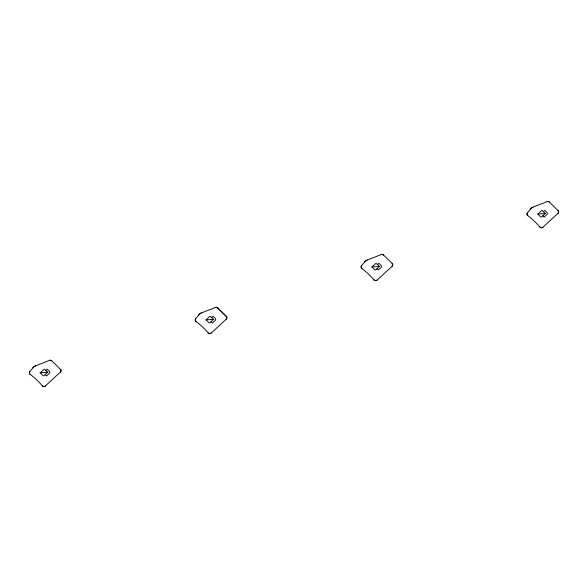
<?xml version="1.0" encoding="UTF-8"?>
<svg xmlns="http://www.w3.org/2000/svg" width="588" height="588" viewBox="0 0 588 588"><rect width="100%" height="100%" fill="white"/><g stroke="black" fill="none" stroke-linecap="round" stroke-linejoin="round"><path stroke-width="0.88" d="M51.781 360.856L60.417 369.286A2.102 1.999 -5.6 0 1 60.358 372.123L45.379 385.949A2.08 1.977 -5.6 0 1 42.307 385.787A77.785 73.978 -5.6 0 0 30.201 374.38A2.102 1.999 -5.6 0 1 29.834 371.616L32.935 367.779A6.123 5.821 -5.6 0 1 35.486 365.883L49.502 360.407A2.102 1.999 -5.6 0 1 51.795 360.834L51.781 360.856A2.08 1.977 -5.6 0 0 49.502 360.407L49.502 360.407M195.701 318.689L198.803 314.852A6.123 5.821 -5.6 0 1 201.353 312.956L215.37 307.48A2.102 1.999 -5.6 0 1 217.663 307.914L226.284 316.359A2.102 1.999 -5.6 0 1 226.226 319.196L211.246 333.029A2.102 1.999 -5.6 0 1 208.159 332.881A77.763 73.956 -5.6 0 0 196.054 321.467A2.102 1.999 -5.6 0 1 195.701 318.689L195.716 318.703A2.08 1.977 -5.6 0 0 196.069 321.452L196.069 321.452M361.561 265.761L364.663 261.925A6.123 5.821 -5.6 0 1 367.213 260.036L381.23 254.56A2.08 1.977 -5.6 0 1 383.508 255.001L392.145 263.439A2.102 1.999 -5.6 0 1 392.093 266.268L377.106 280.101A2.102 1.999 -5.6 0 1 374.019 279.954A77.785 73.978 -5.6 0 0 361.936 268.525A2.102 1.999 -5.6 0 1 361.561 265.761L361.583 265.776A2.08 1.977 -5.6 0 0 361.936 268.525L361.936 268.525M527.429 212.841L530.53 209.005A6.123 5.821 -5.6 0 1 533.081 207.108L547.097 201.633A2.08 1.977 -5.6 0 1 549.376 202.074L558.012 210.511A2.102 1.999 -5.6 0 1 557.953 213.341L542.974 227.174A2.102 1.999 -5.6 0 1 539.887 227.027A77.763 73.956 -5.6 0 0 527.781 215.62A2.102 1.999 -5.6 0 1 527.429 212.841L527.451 212.856A2.08 1.977 -5.6 0 0 527.796 215.605L527.796 215.605M30.186 374.394L30.201 374.38A2.08 1.977 -5.6 0 1 29.856 371.631L29.856 371.631M40.153 372.807L44.284 369.117L47.724 372.248L43.85 375.842L43.218 375.813L40.153 372.807L47.724 372.248M60.417 369.286L60.402 369.301A2.08 1.977 -5.6 0 1 60.343 372.101L60.358 372.123M215.37 307.48L215.355 307.465A2.08 1.977 -5.6 0 1 217.641 307.928L217.663 307.914M206.013 319.887L210.151 316.19L213.591 319.328L209.71 322.915L209.078 322.885L206.013 319.887L213.591 319.328M226.226 319.196L226.211 319.181A2.08 1.977 -5.6 0 0 226.262 316.373L226.284 316.359M383.508 255.001L383.523 254.986A2.102 1.999 -5.6 0 0 381.222 254.538L381.23 254.56M371.881 266.959L376.011 263.27L379.458 266.401L375.578 269.988L374.946 269.958L371.881 266.959L379.458 266.401M392.145 263.439L392.13 263.453A2.08 1.977 -5.6 0 1 392.071 266.254L392.093 266.268M549.376 202.074L549.39 202.059A2.102 1.999 -5.6 0 0 547.09 201.611L547.097 201.633M537.748 214.032L541.879 210.342L545.319 213.473L541.438 217.068L540.813 217.038L537.748 214.032L545.319 213.473M558.012 210.511L557.997 210.526A2.08 1.977 -5.6 0 1 557.938 213.326L557.953 213.341M45.842 370.403L47.187 369.183L49.568 371.469L49.796 372.91L46.577 375.886L45.195 374.593M211.709 317.476L213.054 316.263L215.429 318.542L215.664 319.982L212.444 322.959L211.063 321.665M377.57 264.556L378.922 263.336L381.296 265.614L381.531 267.055L378.305 270.032L376.93 268.738M543.437 211.629L544.782 210.408L547.163 212.694L547.391 214.128L544.172 217.112L542.79 215.818M42.307 385.787L42.292 385.801A2.102 1.999 -5.6 0 0 45.394 385.963M208.159 332.881L208.174 332.867A2.08 1.977 -5.6 0 0 211.246 333.029L211.261 333.043M374.019 279.954L374.041 279.939A2.08 1.977 -5.6 0 0 377.106 280.101L377.121 280.116M539.887 227.027L539.902 227.012A2.08 1.977 -5.6 0 0 542.974 227.174L542.989 227.189M530.508 208.99L530.53 209.005A6.093 5.799 -5.6 0 1 533.088 207.13L533.088 207.13M364.648 261.91L364.663 261.925A6.093 5.799 -5.6 0 1 367.228 260.05L367.213 260.036M198.781 314.837L198.803 314.852A6.093 5.799 -5.6 0 1 201.361 312.978L201.353 312.956M32.913 367.765L32.935 367.779A6.093 5.799 -5.6 0 1 35.493 365.905L35.486 365.883M217.641 307.928L226.262 316.373"/></g></svg>
